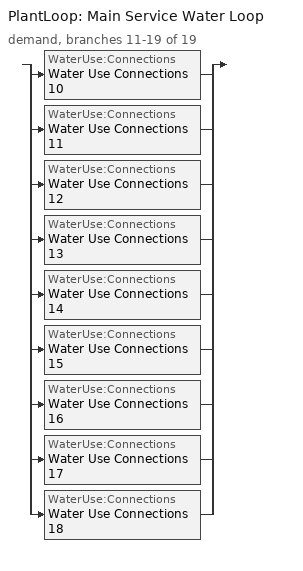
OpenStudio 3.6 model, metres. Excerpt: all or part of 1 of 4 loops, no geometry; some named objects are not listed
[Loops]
PlantLoop 'Main Service Water Loop'
 demand, branches 11-19 of 19: split
  | WaterUse:Connections 'Water Use Connections 10'
  | WaterUse:Connections 'Water Use Connections 11'
  | WaterUse:Connections 'Water Use Connections 12'
  | WaterUse:Connections 'Water Use Connections 13'
  | WaterUse:Connections 'Water Use Connections 14'
  | WaterUse:Connections 'Water Use Connections 15'
  | WaterUse:Connections 'Water Use Connections 16'
  | WaterUse:Connections 'Water Use Connections 17'
  | WaterUse:Connections 'Water Use Connections 18'
[WaterUse:Connections] Drain Water Heat Exchanger Type=None; Drain Water Heat Exchanger Destination=Plant
Name | Water Use Equipment Name 1
Water Use Connections 10 | M se apartment Service Water Use 0.15gal/min
Water Use Connections 11 | M sw apartment Service Water Use 0.15gal/min
Water Use Connections 12 | Office Service Water Use 0.15gal/min
Water Use Connections 13 | T n1 apartment Service Water Use 0.15gal/min
Water Use Connections 14 | T ne apartment Service Water Use 0.15gal/min
Water Use Connections 15 | T nw apartment Service Water Use 0.15gal/min
Water Use Connections 16 | T s1 apartment Service Water Use 0.15gal/min
Water Use Connections 17 | T se apartment Service Water Use 0.15gal/min
Water Use Connections 18 | T sw apartment Service Water Use 0.15gal/min
[WaterUse:Equipment:Definition] Peak Flow Rate {m3/s}=9.37425e-06
Name | Target Temperature Schedule | Sensible Fraction Schedule | Latent Fraction Schedule
M se apartment Service Water Use Def 0.15gal/min | Schedule Ruleset 32 | Schedule Ruleset 30 | Schedule Ruleset 31
M sw apartment Service Water Use Def 0.15gal/min | Schedule Ruleset 35 | Schedule Ruleset 33 | Schedule Ruleset 34
Office Service Water Use Def 0.15gal/min | Schedule Ruleset 38 | Schedule Ruleset 36 | Schedule Ruleset 37
T n1 apartment Service Water Use Def 0.15gal/min | Schedule Ruleset 41 | Schedule Ruleset 39 | Schedule Ruleset 40
T ne apartment Service Water Use Def 0.15gal/min | Schedule Ruleset 44 | Schedule Ruleset 42 | Schedule Ruleset 43
T nw apartment Service Water Use Def 0.15gal/min | Schedule Ruleset 47 | Schedule Ruleset 45 | Schedule Ruleset 46
T s1 apartment Service Water Use Def 0.15gal/min | Schedule Ruleset 50 | Schedule Ruleset 48 | Schedule Ruleset 49
T se apartment Service Water Use Def 0.15gal/min | Schedule Ruleset 53 | Schedule Ruleset 51 | Schedule Ruleset 52
T sw apartment Service Water Use Def 0.15gal/min | Schedule Ruleset 56 | Schedule Ruleset 54 | Schedule Ruleset 55
[WaterUse:Equipment] Flow Rate Fraction Schedule=NECB-G-Service Water Heating
Name | Water Use Equipment Definition | Space
M se apartment Service Water Use 0.15gal/min | M se apartment Service Water Use Def 0.15gal/min | M SE Apartment
M sw apartment Service Water Use 0.15gal/min | M sw apartment Service Water Use Def 0.15gal/min | M SW Apartment
Office Service Water Use 0.15gal/min | Office Service Water Use Def 0.15gal/min | Office
T n1 apartment Service Water Use 0.15gal/min | T n1 apartment Service Water Use Def 0.15gal/min | T N1 Apartment
T ne apartment Service Water Use 0.15gal/min | T ne apartment Service Water Use Def 0.15gal/min | T NE Apartment
T nw apartment Service Water Use 0.15gal/min | T nw apartment Service Water Use Def 0.15gal/min | T NW Apartment
T s1 apartment Service Water Use 0.15gal/min | T s1 apartment Service Water Use Def 0.15gal/min | T S1 Apartment
T se apartment Service Water Use 0.15gal/min | T se apartment Service Water Use Def 0.15gal/min | T SE Apartment
T sw apartment Service Water Use 0.15gal/min | T sw apartment Service Water Use Def 0.15gal/min | T SW Apartment
[Schedule:Day]
NECB-G-Service Water Heating Default; NECB-G-Service Water Heating Default|Wkdy Day: 1, 0, 0.1, 6, 0, 0.05, 7, 0, 0.2, 8, 0, 0.8, 9, 0, 0.7, 10, 0, 0.5, 11, 0, 0.4, 14, 0, 0.2, 15, 0, 0.3, 17, 0, 0.5, 19, 0, 0.7, 21, 0, 0.4, 23, 0, 0.2, 24, 0, 0.1
NECB-G-Service Water Heating Sat Day: 1, 0, 0.1, 7, 0, 0.05, 8, 0, 0.2, 11, 0, 0.5, 15, 0, 0.3, 16, 0, 0.7, 17, 0, 0.9, 19, 0, 0.7, 20, 0, 0.6, 21, 0, 0.5, 22, 0, 0.4, 23, 0, 0.3, 24, 0, 0.2
NECB-G-Service Water Heating Sun|Hol Day: 1, 0, 0.1, 8, 0, 0.05, 9, 0, 0.2, 11, 0, 0.3, 13, 0, 0.2, 14, 0, 0.3, 15, 0, 0.4, 16, 0, 0.5, 17, 0, 0.6, 18, 0, 0.7, 19, 0, 0.4, 20, 0, 0.3, 24, 0, 0.2
Schedule Day 35; Schedule Day 38; Schedule Day 41; Schedule Day 44; Schedule Day 47; Schedule Day 50; Schedule Day 53; Schedule Day 56; Schedule Day 59: 24, 0, 0.2
Schedule Day 36; Schedule Day 39; Schedule Day 42; Schedule Day 45; Schedule Day 48; Schedule Day 51; Schedule Day 54; Schedule Day 57; Schedule Day 60: 24, 0, 0.05
Schedule Day 37; Schedule Day 40; Schedule Day 43; Schedule Day 46; Schedule Day 49; Schedule Day 52; Schedule Day 55; Schedule Day 58; Schedule Day 61: 24, 0, 60
[Schedule:Ruleset]
Name | Default Day Schedule
NECB-G-Service Water Heating | NECB-G-Service Water Heating Default
Schedule Ruleset 30 | Schedule Day 35
Schedule Ruleset 31 | Schedule Day 36
Schedule Ruleset 32 | Schedule Day 37
Schedule Ruleset 33 | Schedule Day 38
Schedule Ruleset 34 | Schedule Day 39
Schedule Ruleset 35 | Schedule Day 40
Schedule Ruleset 36 | Schedule Day 41
Schedule Ruleset 37 | Schedule Day 42
Schedule Ruleset 38 | Schedule Day 43
Schedule Ruleset 39 | Schedule Day 44
Schedule Ruleset 40 | Schedule Day 45
Schedule Ruleset 41 | Schedule Day 46
Schedule Ruleset 42 | Schedule Day 47
Schedule Ruleset 43 | Schedule Day 48
Schedule Ruleset 44 | Schedule Day 49
Schedule Ruleset 45 | Schedule Day 50
Schedule Ruleset 46 | Schedule Day 51
Schedule Ruleset 47 | Schedule Day 52
Schedule Ruleset 48 | Schedule Day 53
Schedule Ruleset 49 | Schedule Day 54
Schedule Ruleset 50 | Schedule Day 55
Schedule Ruleset 51 | Schedule Day 56
Schedule Ruleset 52 | Schedule Day 57
Schedule Ruleset 53 | Schedule Day 58
Schedule Ruleset 54 | Schedule Day 59
Schedule Ruleset 55 | Schedule Day 60
Schedule Ruleset 56 | Schedule Day 61
[Schedule:Rule] Schedule Ruleset=NECB-G-Service Water Heating; Date Specification Type=DateRange; Start Month=1; Start Day=1; End Month=12; End Day=31
Name | Rule Order | Day Schedule | Apply Monday | Apply Tuesday | Apply Wednesday | Apply Thursday | Apply Friday | Apply Saturday | Apply Sunday
Schedule Rule 17 | 2 | NECB-G-Service Water Heating Default|Wkdy Day | Yes | Yes | Yes | Yes | Yes
Schedule Rule 18 | 1 | NECB-G-Service Water Heating Sat Day |  |  |  |  |  | Yes
Schedule Rule 19 | 0 | NECB-G-Service Water Heating Sun|Hol Day |  |  |  |  |  |  | Yes
